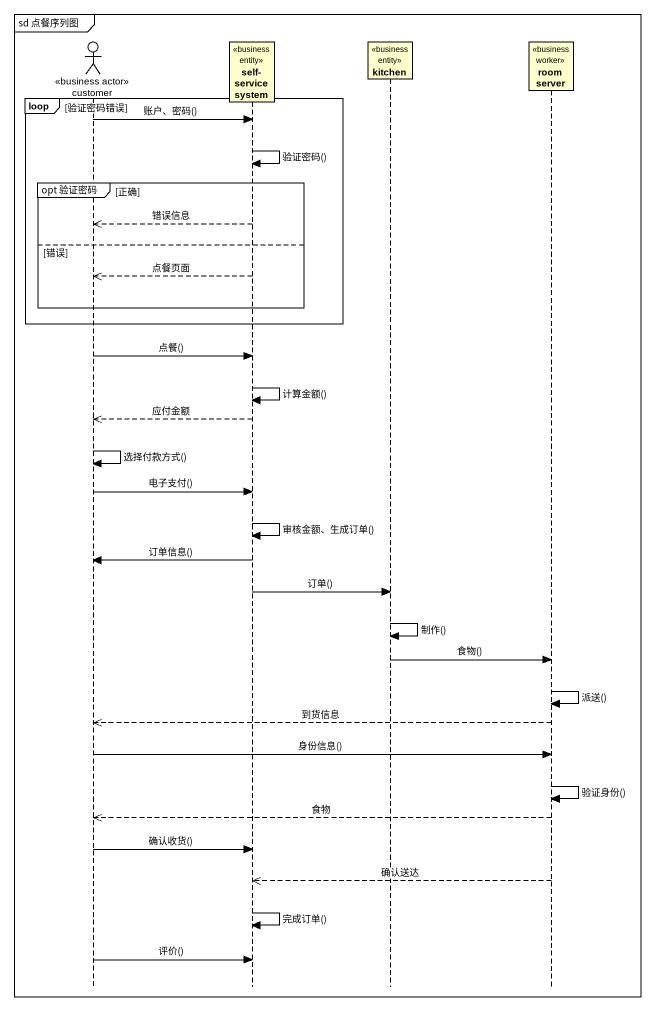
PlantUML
@startuml
mainframe sd 点餐序列图
hide footbox
actor customer <<business actor>>
participant "self-service system" as self_service_system <<business entity>>
participant kitchen <<business entity>>
participant "room server" as room_server <<business worker>>

loop 验证密码错误
  customer -> self_service_system : 账户、密码()
  self_service_system -> self_service_system : 验证密码()
  group opt 验证密码 [正确]
    self_service_system -->> customer : 错误信息
  else 错误
    self_service_system -->> customer : 点餐页面
  end
end
customer -> self_service_system : 点餐()
self_service_system -> self_service_system : 计算金额()
self_service_system -->> customer : 应付金额
customer -> customer : 选择付款方式()
customer -> self_service_system : 电子支付()
self_service_system -> self_service_system : 审核金额、生成订单()
self_service_system -> customer : 订单信息()
self_service_system -> kitchen : 订单()
kitchen -> kitchen : 制作()
kitchen -> room_server : 食物()
room_server -> room_server : 派送()
room_server -->> customer : 到货信息
customer -> room_server : 身份信息()
room_server -> room_server : 验证身份()
room_server -->> customer : 食物
customer -> self_service_system : 确认收货()
room_server -->> self_service_system : 确认送达
self_service_system -> self_service_system : 完成订单()
customer -> self_service_system : 评价()
@enduml
